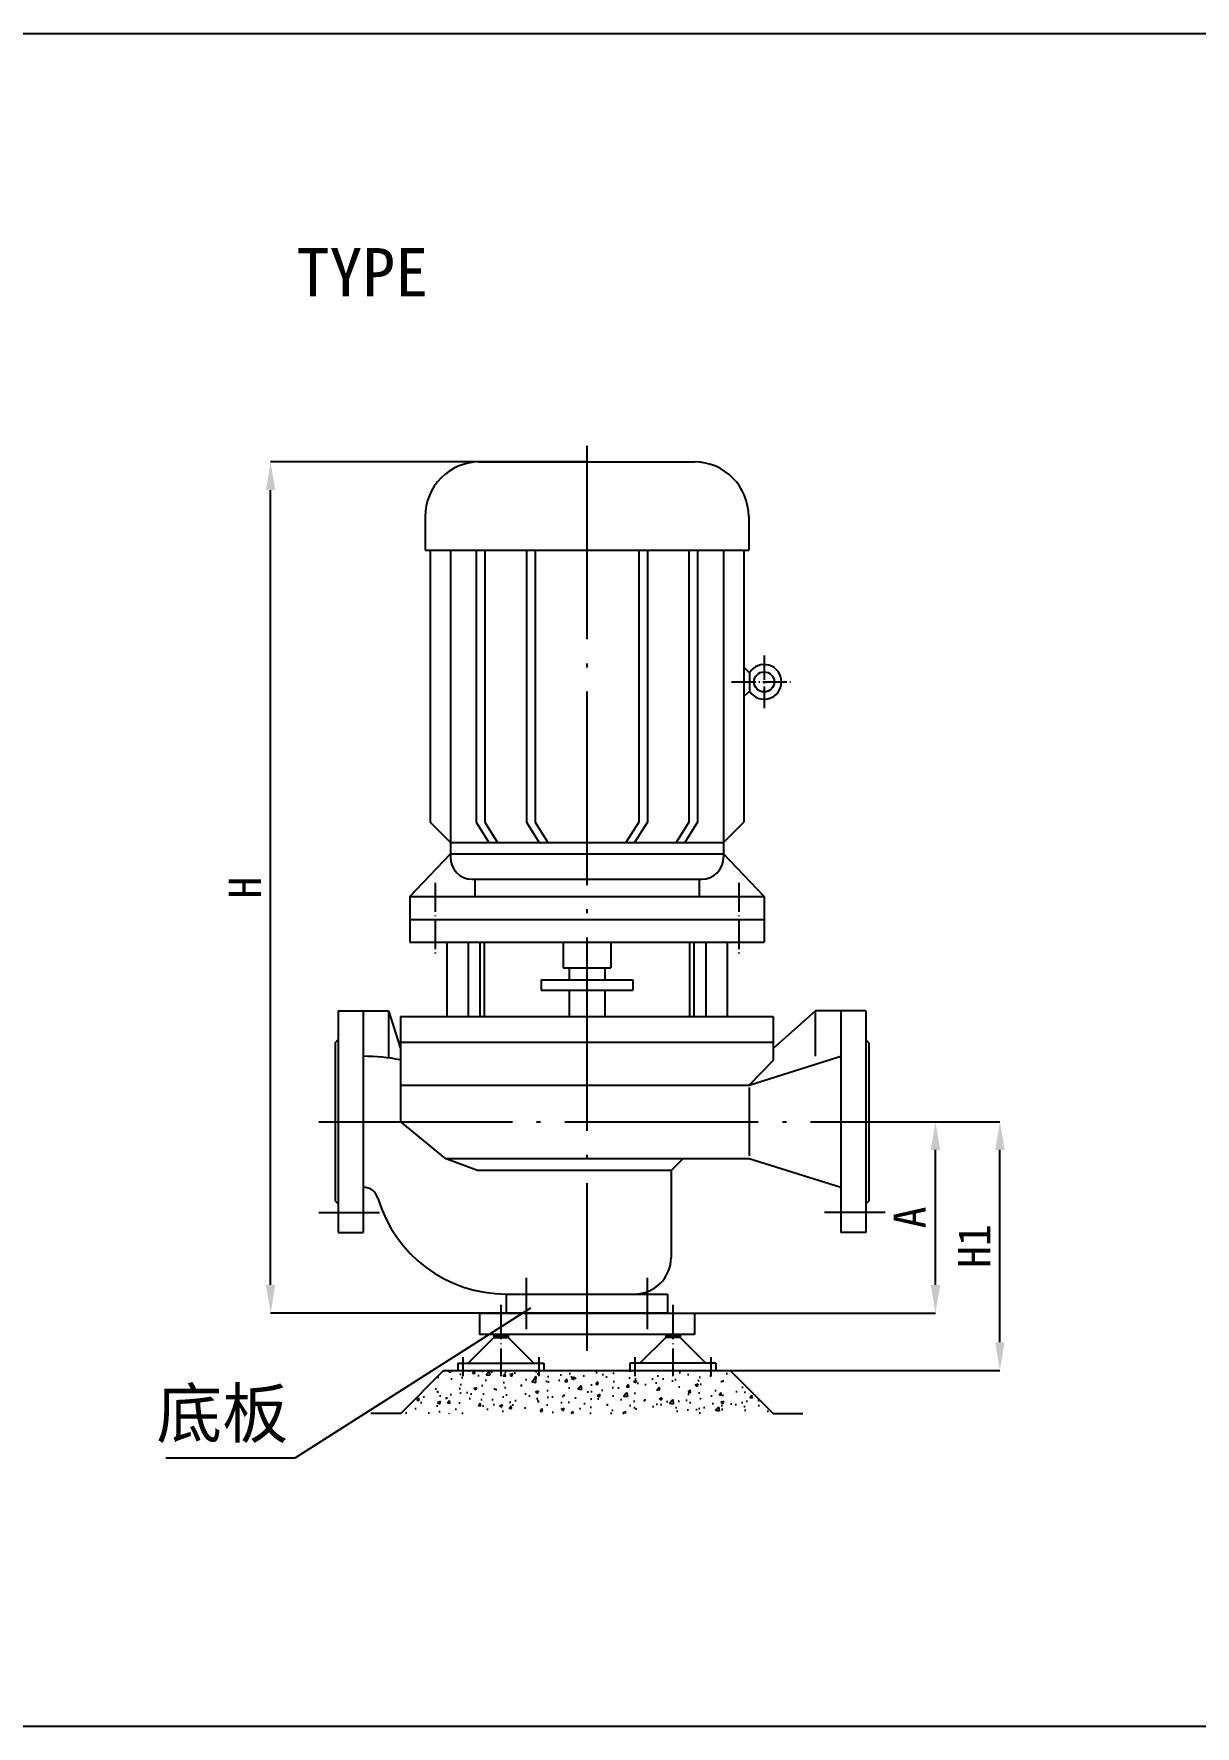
# Model space of a CAD drawing. Extents: x 1620 to 2878, y -792 to 791.
# Drawn here: x 1924.7 to 2068.8, y -582 to -372 of the extents above; entities that cross this region are included whole.
import ezdxf
from ezdxf.enums import TextEntityAlignment as Align

# ---------------------------------------------------------------- set-up
doc = ezdxf.new("R2010")
doc.units = 0
doc.header["$MEASUREMENT"] = 0
doc.linetypes.add('CEN', pattern=[30.5, 24, -3, 0.5, -3])
doc.layers.get('0').update_dxf_attribs({"linetype": 'CONTINUOUS'})
for name, color, linetype in [('BZ', 7, 'CONTINUOUS'), ('CS', 3, 'CONTINUOUS'), ('DH', 1, 'CEN')]:
    doc.layers.add(name, color=color, linetype=linetype)
doc.styles.get("Standard").update_dxf_attribs({"font": 'SimSun.ttf', "width": 0.6})

# ---------------------------------------------------------------- blocks, each defined once
blk = doc.blocks.new('KQLDZ')
at = {"layer": 'BZ'}
h = blk.add_hatch(dxfattribs=at)
h.set_pattern_fill('AR-CONC', color=256, scale=3, style=0)
h.set_pattern_definition([(50, (-139.212, -109.635), (21.5178, -1.8826), [2.25, -24.75]), (355, (-139.212, -109.635), (-4.1625, 22.5658), [1.8, -19.8]), (100.451, (-137.419, -109.792), (17.3553, 20.6832), [1.9122, -21.0343]), (46.184, (-139.212, -103.635), (32.0172, -4.9656), [3.375, -37.125]), (96.636, (-136.544, -104.05), (28.04, 29.2235), [2.8683, -31.5514]), (351.184, (-139.21, -103.635), (28.04, 29.2236), [2.7, -29.7]), (21, (-136.212, -105.135), (17.9072, -12.0786), [2.25, -24.75]), (326, (-136.212, -105.135), (7.2995, 21.7545), [1.8, -19.8]), (71.451, (-134.72, -106.142), (25.2067, 9.6759), [1.9122, -21.0343]), (37.5, (-139.212, -109.635), (0.3648, 9.98682), [0, -19.56, 0, -20.1, 0, -19.875]), (7.5, (-139.212, -109.635), (7.8921, 11.83235), [0, -11.46, 0, -19.11, 0, -7.575]), (327.5, (-145.902, -109.635), (16.01467, -0.67665), [0, -7.5, 0, -23.4, 0, -31.05]), (317.5, (-148.902, -109.635), (17.4956, 3.00315), [0, -9.75, 0, -15.54, 0, -22.05])])
h.paths.add_polyline_path([(-100, -40), (-130, -70), (130, -70), (100, -40)])
at = {"layer": 'CS'}
for p, q in [((-75, 0), (75, 0)), ((-75, 0), (-75, -15)), ((75, 0), (75, -15)), ((-65, -17), (-83, -35)), ((75, -15), (-75, -15)), ((-65, -15), (-65, -17)), ((-65, -16), (-55, -16)), ((-65, -17), (-55, -17)), ((-55, -15), (-55, -17)), ((-55, -17), (-37, -35)), ((55, -17), (37, -35)), ((55, -15), (55, -17)), ((65, -16), (55, -16)), ((65, -17), (55, -17)), ((65, -15), (65, -17)), ((65, -17), (83, -35)), ((-90, -35), (-30, -35)), ((-90, -35), (-90, -40)), ((-30, -35), (-30, -40)), ((90, -35), (30, -35)), ((30, -35), (30, -40)), ((90, -35), (90, -40)), ((-100, -40), (-130, -70)), ((-100, -40), (100, -40)), ((100, -40), (130, -70)), ((-130, -70), (-150.8, -70)), ((130, -70), (150.8, -70))]:
    blk.add_line(p, q, dxfattribs=at)
at = {"layer": 'DH'}
for p, q in [((-60, 5.9), (-60, -44)), ((60, 5.9), (60, -44)), ((-86.5, -30.7), (-86.5, -44)), ((-33.5, -30.7), (-33.5, -44)), ((33.5, -30.7), (33.5, -44)), ((86.5, -30.7), (86.5, -44))]:
    blk.add_line(p, q, dxfattribs=at)
blk = doc.blocks.new('KQLDH')
at = {"layer": 'CS'}
for p, q in [((5.8, 9.1), (0, 14.9)), ((5.8, 9.1), (5.8, -9.1)), ((5.8, -9.1), (0, -14.9))]:
    blk.add_line(p, q, dxfattribs=at)
blk.add_circle((20.4, 0), 10, dxfattribs=at)
blk.add_arc((20.4, 0), 17.2, 211.991, 148.009, dxfattribs=at)
at = {"layer": 'DH'}
for p, q in [((20.4, 26.2), (20.4, -26.2)), ((-11.9, 0), (46.6, 0))]:
    blk.add_line(p, q, dxfattribs=at)
blk = doc.blocks.new('KQLDJK1')
at = {"layer": 'CS'}
for p, q in [((-89.6, 0), (89.6, 0)), ((-134.6, -45), (-134.6, -72.1)), ((134.6, -45), (134.6, -72.1)), ((-134.6, -72.1), (134.6, -72.1)), ((-130.4, -72.1), (-130.4, -294.8)), ((-113.6, -72.1), (-113.6, -323.5)), ((-92.1, -72.1), (-92.1, -294.8)), ((-84.9, -72.1), (-84.9, -294.8)), ((-50.3, -72.1), (-50.3, -294.8)), ((-43.1, -72.1), (-43.1, -294.8)), ((43.1, -72.1), (43.1, -294.8)), ((50.3, -72.1), (50.3, -294.8)), ((84.9, -72.1), (84.9, -294.8)), ((92.1, -72.1), (92.1, -294.8)), ((113.6, -72.1), (113.6, -323.5)), ((130.4, -72.1), (130.4, -294.8)), ((-113.6, -311.5), (-130.4, -294.8)), ((-92.1, -294.8), (-81.5, -311.5)), ((-84.9, -294.8), (-74.3, -311.5)), ((-50.3, -294.8), (-39.7, -311.5)), ((-43.1, -294.8), (-32.5, -311.5)), ((43.1, -294.8), (32.5, -311.5)), ((50.3, -294.8), (39.7, -311.5)), ((84.9, -294.8), (74.3, -311.5)), ((92.1, -294.8), (81.5, -311.5)), ((113.6, -311.5), (130.4, -294.8)), ((-113.6, -311.5), (113.6, -311.5)), ((-147.3, -355.6), (-113.6, -320.7)), ((-113.6, -320.7), (113.6, -320.7)), ((147.3, -355.6), (113.6, -320.7)), ((-95.6, -341.5), (95.6, -341.5)), ((-93.3, -341.5), (-93.3, -355.6)), ((93.3, -341.5), (93.3, -355.6)), ((-147.3, -355.6), (147.3, -355.6)), ((-147.3, -355.6), (-147.3, -393)), ((147.3, -355.6), (147.3, -393)), ((-147.3, -374.6), (147.3, -374.6)), ((-147.3, -393), (147.3, -393)), ((-116.6, -393), (-116.6, -453.9)), ((-98.8, -393), (-98.8, -453.9)), ((-89, -393), (-89, -453.9)), ((-85.4, -393), (-85.4, -453.9)), ((-19.8, -393), (-19.8, -414.1)), ((19.8, -393), (19.8, -414.1)), ((85.4, -393), (85.4, -453.9)), ((89, -393), (89, -453.9)), ((98.8, -393), (98.8, -453.9)), ((116.6, -393), (116.6, -453.9)), ((-19.8, -414.1), (19.8, -414.1)), ((-14.8, -414.1), (-14.8, -423.9)), ((14.8, -414.1), (14.8, -423.9)), ((-38.1, -423.9), (38.1, -423.9)), ((-38.1, -423.9), (-38.1, -432.4)), ((38.1, -423.9), (38.1, -432.4)), ((-38.1, -432.4), (38.1, -432.4)), ((-14.8, -432.4), (-14.8, -453.9)), ((14.8, -432.4), (14.8, -453.9)), ((-155, -453.9), (155, -453.9)), ((-155, -453.9), (-155, -540)), ((155, -453.9), (155, -490)), ((-155, -474.9), (155, -474.9)), ((135, -510), (155, -490)), ((-155, -510), (135, -510)), ((135, -512), (135, -568)), ((-155, -540), (-118, -570)), ((-118, -570), (135, -570)), ((-90.9, -580), (-118, -570)), ((70, -580), (-90.9, -580)), ((70, -580), (80, -570))]:
    blk.add_line(p, q, dxfattribs=at)
for centre, radius, start, end in [((-89.6, -45), 45, 90, 180), ((89.6, -45), 45, 0, 90), ((-95.6, -323.5), 18, 180, 270), ((95.6, -323.5), 18, 270, 0)]:
    blk.add_arc(centre, radius, start, end, dxfattribs=at)
at = {"layer": 'DH'}
for p, q in [((-126.3, -344.4), (-126.3, -404.7)), ((126.3, -344.4), (126.3, -404.7))]:
    blk.add_line(p, q, dxfattribs=at)

msp = doc.modelspace()

# ---------------------------------------------------------------- linework, layer by layer
at = {"layer": 'BZ'}
for p, q in [((2215.31876, -371.97458), (1918.31876, -371.97458)), ((1993.31876, -425.09958), (1954.06876, -425.09958)), ((1954.06876, -527.22458), (1954.06876, -428.59958)), ((2028.56876, -506.97458), (2036.56876, -506.97458)), ((2036.56876, -506.97458), (2044.56876, -506.97458)), ((2036.56876, -527.22458), (2036.56876, -510.47458)), ((2044.56876, -534.3357), (2044.56876, -510.47458)), ((1983.31876, -530.72458), (1954.06876, -530.72458)), ((1986.31876, -530.09958), (1957.06876, -548.72458)), ((2003.31876, -530.72458), (2036.56876, -530.72458)), ((2011.09653, -537.8357), (2044.56876, -537.8357)), ((1957.06876, -548.72458), (1941.06876, -548.72458)), ((1918.31876, -581.97458), (2215.31876, -581.97458)), ((1918.31876, -581.97458), (2215.31876, -581.97458))]:
    msp.add_line(p, q, dxfattribs=at)
for points in [[(1953.48542, -428.59958), (1954.65209, -428.59958), (1954.06876, -425.09958)], [(2035.98542, -510.47458), (2037.15209, -510.47458), (2036.56876, -506.97458)], [(2043.98542, -510.47458), (2045.15209, -510.47458), (2044.56876, -506.97458)], [(1953.48542, -527.22458), (1954.65209, -527.22458), (1954.06876, -530.72458)], [(2035.98542, -527.22458), (2037.15209, -527.22458), (2036.56876, -530.72458)], [(2043.98542, -534.3357), (2045.15209, -534.3357), (2044.56876, -537.8357)]]:
    msp.add_solid(points, dxfattribs=at)
at = {"layer": 'CS'}
for p, q in [((1962.44376, -493.22458), (1968.69376, -493.22458)), ((1962.44376, -493.22458), (1962.44376, -520.72458)), ((1965.56876, -493.22458), (1965.56876, -520.72458)), ((1968.69376, -493.22458), (1970.19376, -497.87736)), ((1968.69376, -493.22458), (1968.69376, -499.05073)), ((2021.69376, -493.22458), (2016.44376, -497.87736)), ((2027.94376, -493.22458), (2021.69376, -493.22458)), ((2021.69376, -498.84958), (2021.69376, -493.22458)), ((2024.81876, -493.22458), (2024.81876, -520.72458)), ((2027.94376, -493.22458), (2027.94376, -520.72458)), ((1962.06876, -497.16208), (1962.44376, -496.78708)), ((1962.06876, -497.16208), (1962.06876, -516.78708)), ((2028.31876, -497.16208), (2027.94376, -496.78708)), ((2028.31876, -497.16208), (2028.31876, -516.78708)), ((2013.45989, -502.42597), (2024.81876, -498.84958)), ((2013.45989, -511.5232), (2024.81876, -515.09958)), ((2003.7623, -513.0394), (2003.7623, -523.80097)), ((1962.06876, -516.78708), (1962.44376, -517.16208)), ((2028.31876, -516.78708), (2027.94376, -517.16208)), ((1962.44376, -520.72458), (1965.56876, -520.72458)), ((2027.94376, -520.72458), (2024.81876, -520.72458)), ((1983.31876, -528.34958), (2003.31876, -528.34958)), ((1983.31876, -530.72458), (1983.31876, -528.34958)), ((2003.31876, -528.34958), (2003.31876, -530.72458)), ((2003.31876, -530.72458), (1983.31876, -530.72458))]:
    msp.add_line(p, q, dxfattribs=at)
for centre, radius, start, end in [((1965.56876, -523.22458), 24.375, 79.062179, 89.9999998), ((1965.56876, -516.98873), 1.88915, 16.5188757, 90), ((1983.31876, -511.72458), 16.625, 196.5188757, 269.9999997), ((1999.21369, -523.80097), 4.54861, 269.9999999, 359.9999998)]:
    msp.add_arc(centre, radius, start, end, dxfattribs=at)
at = {"layer": 'DH'}
for p, q in [((1993.31876, -423.09958), (1993.31876, -535.39125)), ((1960.06876, -506.97458), (2030.31876, -506.97458)), ((1960.06876, -518.22458), (1967.56876, -518.22458)), ((2030.31876, -518.22458), (2022.81876, -518.22458)), ((1985.81876, -532.72458), (1985.81876, -526.34958)), ((2000.81876, -532.72458), (2000.81876, -526.34958))]:
    msp.add_line(p, q, dxfattribs=at)

# ---------------------------------------------------------------- block references
for name, p, xscale, yscale, zscale in [('KQLDJK1', (1993.31876, -425.09958), 0.149193548387097, 0.151620370370371, 0.149193548387097), ('KQLDH', (2012.76722, -452.39125), 0.125, 0.125, 0.125), ('KQLDZ', (1993.31876, -530.72458), 0.177777777777778, 0.177777777777778, 0.177777777777778)]:
    msp.add_blockref(name, p, dxfattribs=dict(at, xscale=xscale, yscale=yscale, zscale=zscale))

# ---------------------------------------------------------------- texts
msp.add_text('底板', height=6).set_placement((1939.877, -546.15951))
msp.add_attdef('TYPE', (1957.28846, -404.55288), '', height=6)
for tag, p in [('H', (1954.06876, -477.91208)), ('A', (2036.56876, -518.84958)), ('H1', (2044.56876, -522.40514))]:
    msp.add_attdef(tag, text='', height=4, rotation=90).set_placement(p, align=Align.BOTTOM_CENTER)

doc.saveas('drawing.dxf')
